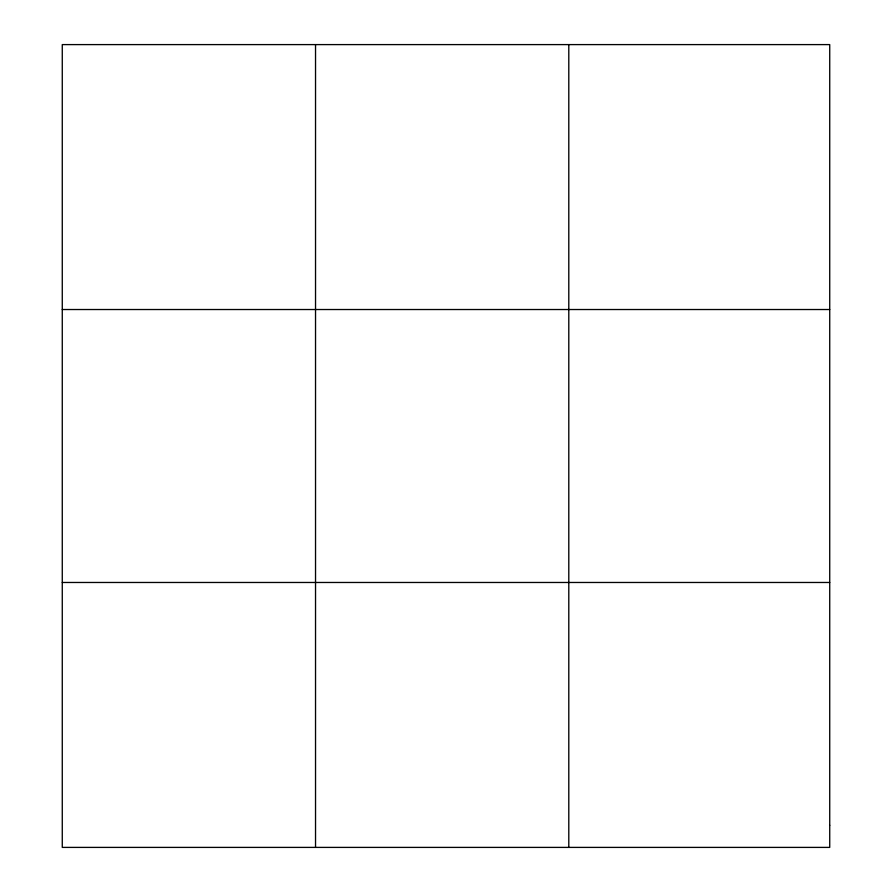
<?xml version="1.0" encoding="UTF-8"?>
<svg xmlns="http://www.w3.org/2000/svg" width="892" height="892" viewBox="0 0 892 892"><rect width="100%" height="100%" fill="white"/><g stroke="black" fill="none" stroke-linecap="round" stroke-linejoin="round"><path stroke-width="1.34" d="M315.534 44.6L315.534 847.4M568.795 44.6L568.795 847.4M62.273 309.524L829.727 309.524M62.273 582.476L829.727 582.476M829.727 825.323L829.727 847.4L62.273 847.4L62.273 44.6L829.727 44.6L829.727 825.323"/></g></svg>
